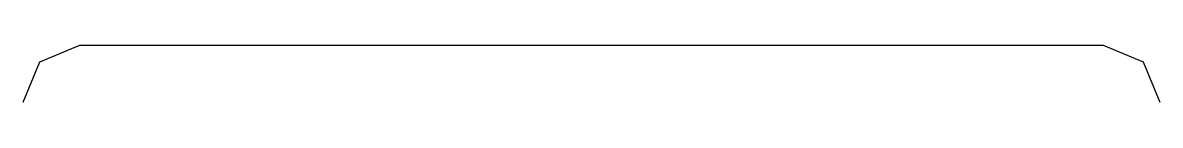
# Model space of a CAD drawing. Extents: x -1 to 126, y -65 to 138.
# Drawn here: x 113.73 to 124.4, y -39.68 to -39.15 of the extents above; entities that cross this region are included whole.
import ezdxf

# ---------------------------------------------------------------- set-up
doc = ezdxf.new("R2010")
doc.units = 0

msp = doc.modelspace()

# ---------------------------------------------------------------- linework, layer by layer
for p, q in [((114.264, -39.1454), (113.886878, -39.30161)), ((123.864, -39.1454), (114.264, -39.1454)), ((124.24179, -39.301578), (123.864668, -39.145368)), ((113.886878, -39.30161), (113.730668, -39.678732)), ((124.398, -39.6787), (124.24179, -39.301578))]:
    msp.add_line(p, q)

doc.saveas('drawing.dxf')
